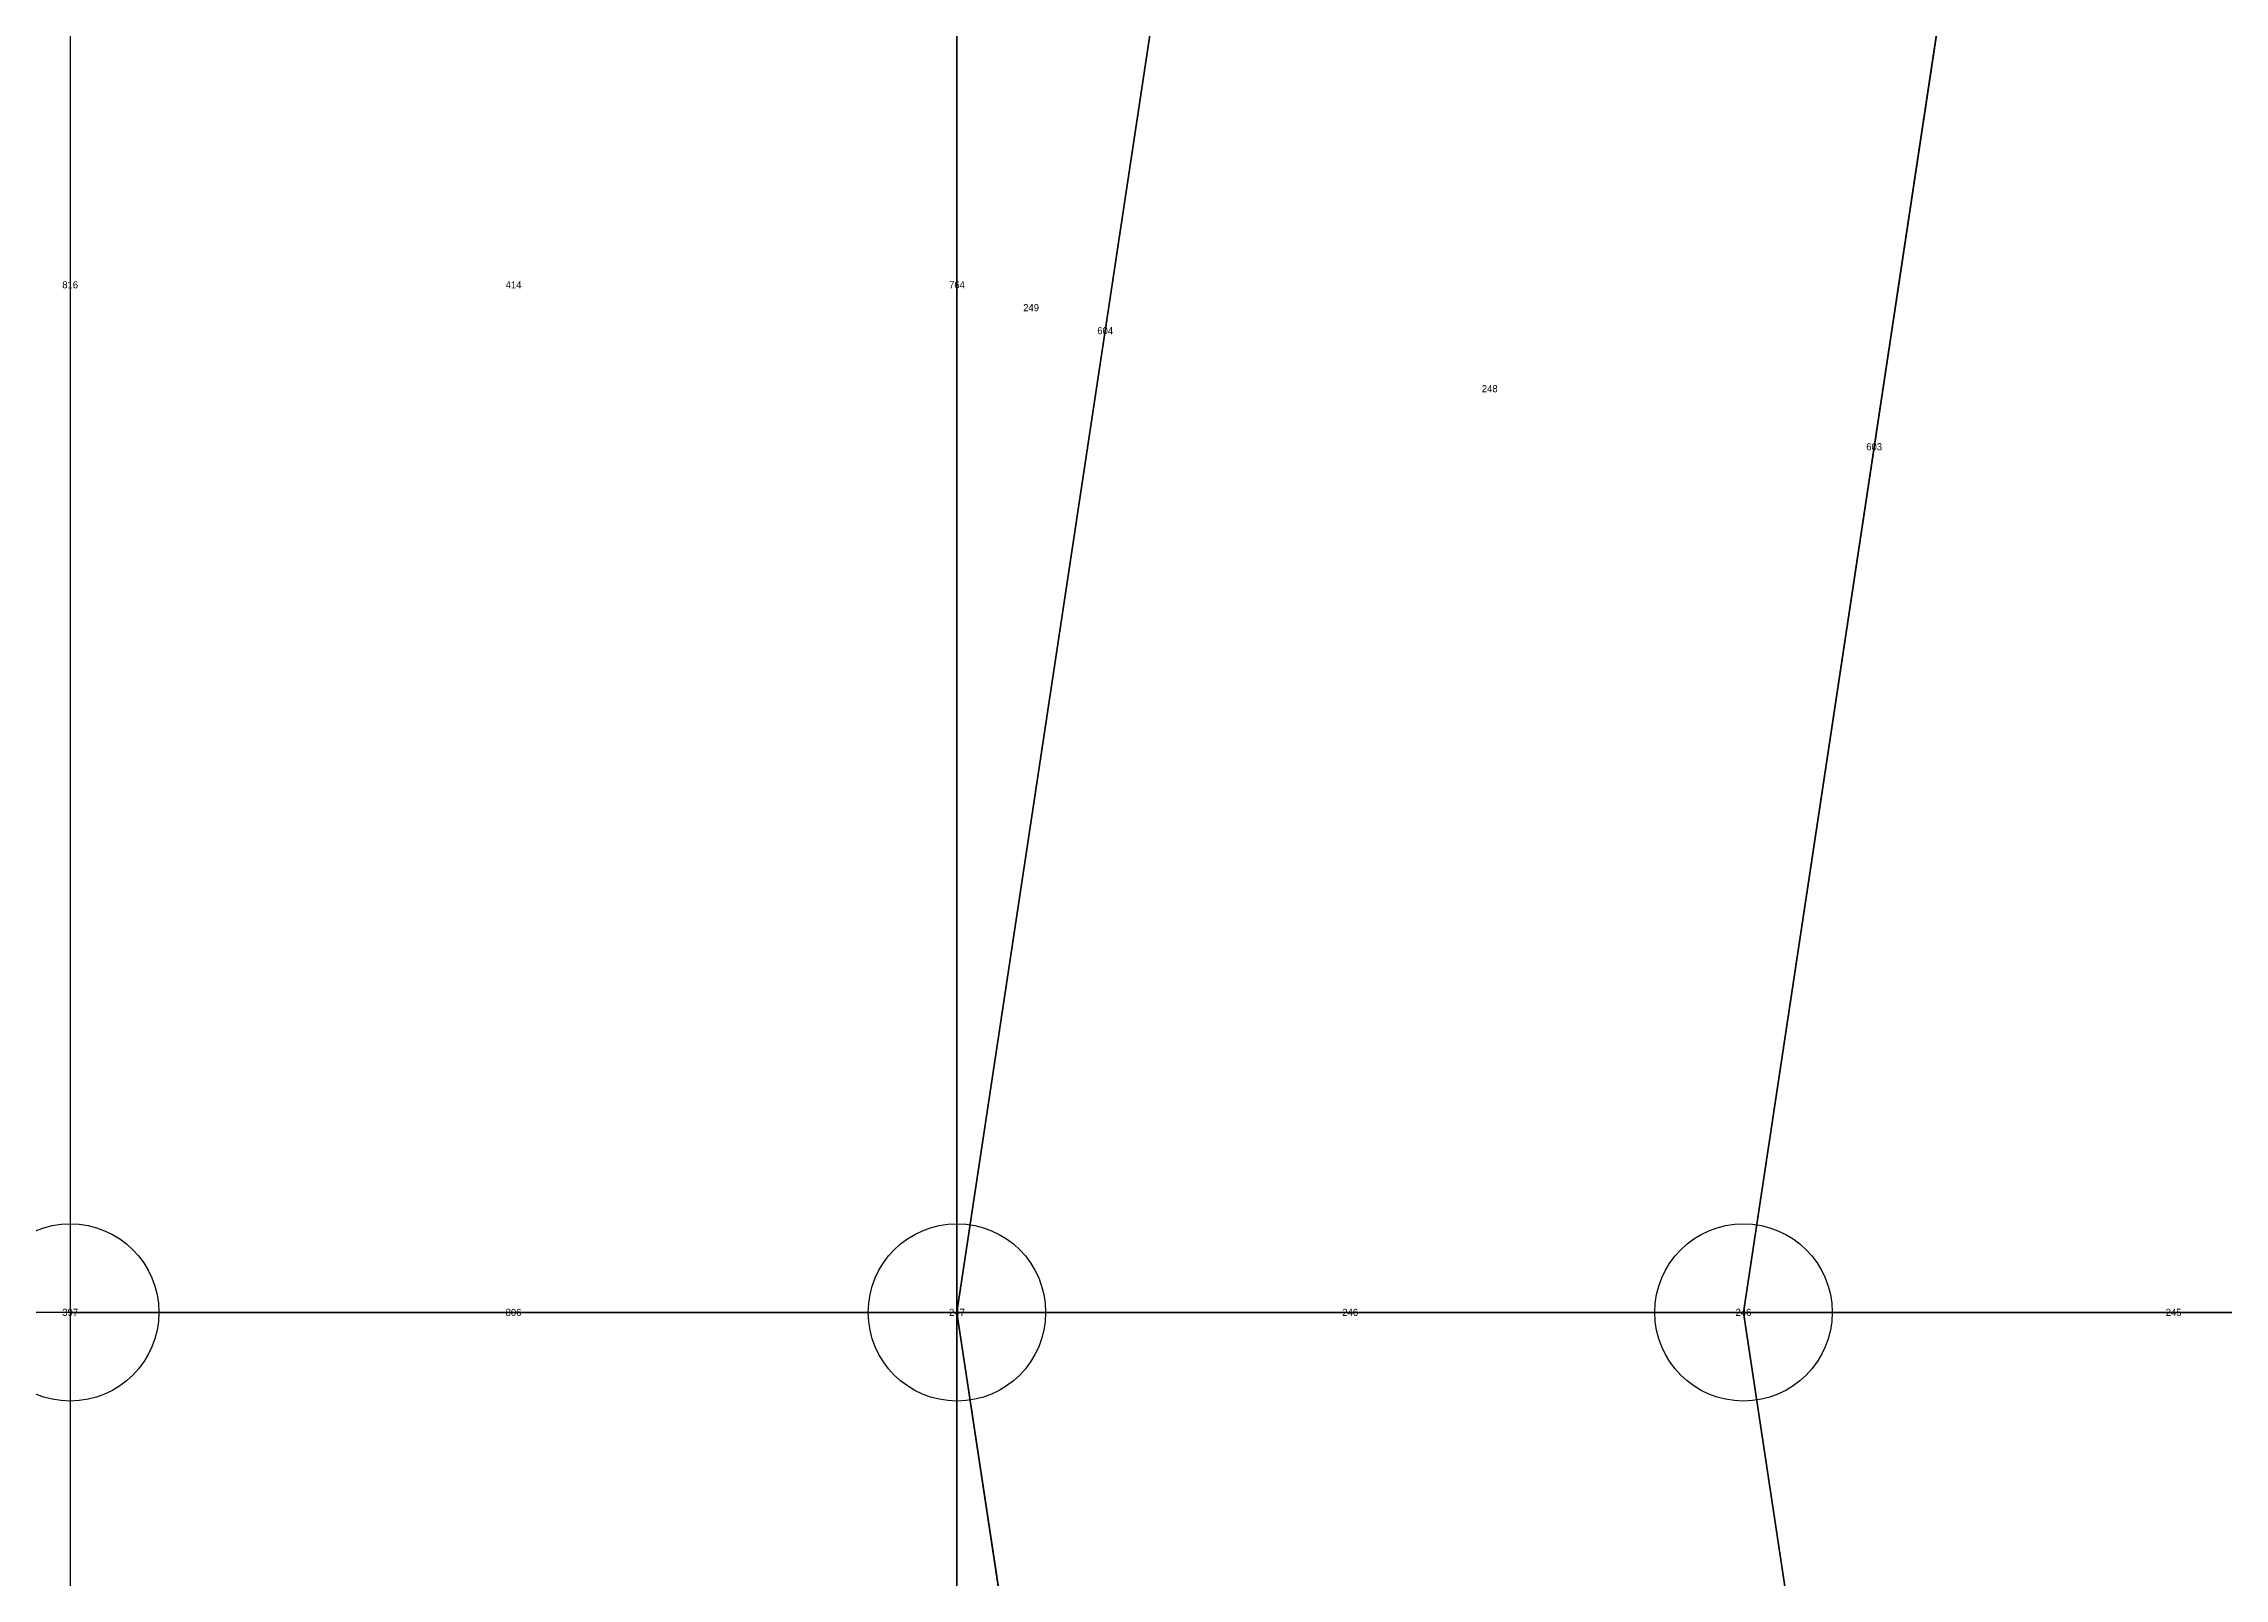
# Model space of a CAD drawing. Extents: x -2.75 to 2.75, y -2.5 to 2.5.
# Drawn here: x -2.132 to -1.518, y -0.075 to 0.358 of the extents above; entities that cross this region are included whole.
import ezdxf
from ezdxf.enums import TextEntityAlignment as Align

# ---------------------------------------------------------------- set-up
doc = ezdxf.new("R2010")
doc.units = 0
doc.header["$MEASUREMENT"] = 0
doc.header["$PDMODE"] = 33
doc.header["$PDSIZE"] = 0.05
for name, color, linetype in [('BRANCHE ESTERNO', 1, 'Continuous'), ('BRANCHE INTERNO', 7, 'Continuous'), ('BRANCHES-Index', 7, 'Continuous'), ('Faces', 7, 'Continuous'), ('Faces-Index', 7, 'Continuous'), ('NODI-Index', 7, 'Continuous'), ('NODO INTRADOSSO INTERNO', 7, 'Continuous')]:
    doc.layers.add(name, color=color, linetype=linetype)

msp = doc.modelspace()

# ---------------------------------------------------------------- linework, layer by layer
at = {"layer": 'BRANCHE ESTERNO'}
msp.add_line((-2.125, 0, 1.875), (-2.725, 0, 2), dxfattribs=at)
at = {"layer": 'BRANCHE INTERNO'}
for p, q in [((-2.125, 0.57941, 1.78323), (-2.125, 0, 1.875)), ((-1.875, 0.57941, 1.78323), (-1.875, 0, 1.875)), ((-1.79142, 0.55358, 1.875), (-1.875, 0, 1.875)), ((-1.57958, 0.48812, 2.07314), (-1.65328, 0, 2.07314)), ((-1.875, 0, 1.875), (-2.125, 0, 1.875)), ((-2.125, 0, 1.875), (-2.125, -0.57941, 1.78323)), ((-1.65328, 0, 2.07314), (-1.875, 0, 1.875)), ((-1.875, 0, 1.875), (-1.79142, -0.55358, 1.875)), ((-1.875, 0, 1.875), (-1.875, -0.57941, 1.78323)), ((-1.41076, 0, 2.24522), (-1.65328, 0, 2.07314)), ((-1.65328, 0, 2.07314), (-1.57958, -0.48812, 2.07314))]:
    msp.add_line(p, q, dxfattribs=at)
at = {"layer": 'Faces'}
for points in [[(-1.875, 0.57941, 1.78323), (-2.125, 0.57941, 1.78323), (-2.125, 0, 1.875), (-1.875, 0, 1.875)], [(-1.79142, 0.55358, 1.875), (-1.875, 0, 1.875), (-1.875, 0, 1.875), (-1.875, 0.57941, 1.78323)], [(-1.57958, 0.48812, 2.07314), (-1.65328, 0, 2.07314), (-1.875, 0, 1.875), (-1.79142, 0.55358, 1.875)], [(-1.34787, 0.41652, 2.24522), (-1.41076, 0, 2.24522), (-1.65328, 0, 2.07314), (-1.57958, 0.48812, 2.07314)], [(-1.875, 0, 1.875), (-2.125, 0, 1.875), (-2.125, -0.57941, 1.78323), (-1.875, -0.57941, 1.78323)], [(-1.65328, 0, 2.07314), (-1.57958, -0.48812, 2.07314), (-1.79142, -0.55358, 1.875), (-1.875, 0, 1.875)], [(-1.875, 0, 1.875), (-1.79142, -0.55358, 1.875), (-1.875, -0.57941, 1.78323), (-1.875, 0, 1.875)], [(-1.41076, 0, 2.24522), (-1.34787, -0.41652, 2.24522), (-1.57958, -0.48812, 2.07314), (-1.65328, 0, 2.07314)]]:
    msp.add_3dface(points, dxfattribs=at)
at = {"layer": 'NODO INTRADOSSO INTERNO'}
for p in [(-2.125, 0, 1.875), (-1.875, 0, 1.875), (-1.65328, 0, 2.07314)]:
    msp.add_point(p, dxfattribs=at)

# ---------------------------------------------------------------- texts
at = {"layer": 'BRANCHES-Index'}
for s, p in [('816', (-2.125, 0.2897, 1.82912)), ('764', (-1.875, 0.2897, 1.82912)), ('604', (-1.83321, 0.27679, 1.875)), ('603', (-1.61643, 0.24406, 2.07314)), ('806', (-2, 0, 1.875)), ('246', (-1.76414, 0, 1.97407)), ('245', (-1.53202, 0, 2.15918))]:
    msp.add_text(s, height=0.002, dxfattribs=at).set_placement(p, align=Align.MIDDLE_CENTER)
at = {"layer": 'Faces-Index'}
for s, p in [('414', (-2, 0.2897, 1.82912)), ('249', (-1.8541, 0.28325, 1.85206)), ('248', (-1.72482, 0.26042, 1.97407))]:
    msp.add_text(s, height=0.002, dxfattribs=at).set_placement(p, align=Align.MIDDLE_CENTER)
at = {"layer": 'NODI-Index'}
for s, p in [('397', (-2.125, 0, 1.875)), ('247', (-1.875, 0, 1.875)), ('246', (-1.65328, 0, 2.07314))]:
    msp.add_text(s, height=0.002, dxfattribs=at).set_placement(p, align=Align.MIDDLE_CENTER)

doc.saveas('drawing.dxf')
